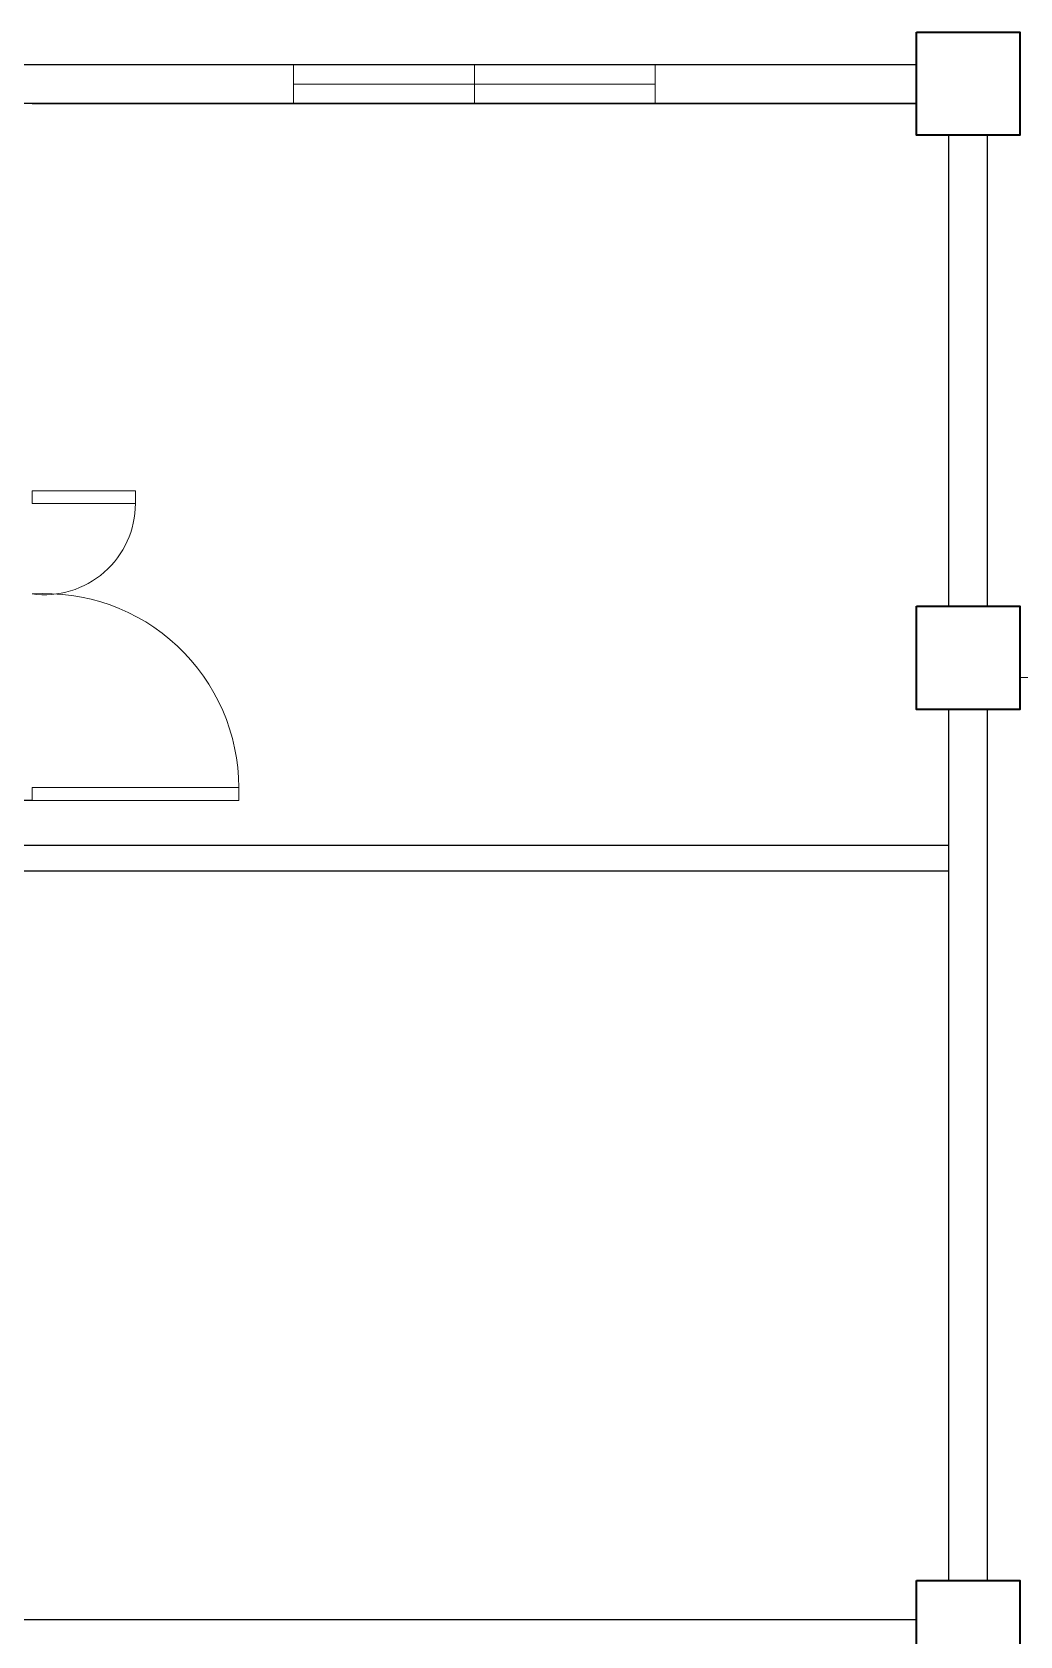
# Model space of a CAD drawing. Header units: millimetres. Extents: x 3 to 434, y 1 to 233.
# Drawn here: x 373.89 to 377.72, y 132.2 to 138.41 of the extents above; entities that cross this region are included whole.
import ezdxf

# ---------------------------------------------------------------- set-up
doc = ezdxf.new("R2010")
doc.units = ezdxf.units.MM
doc.header["$MEASUREMENT"] = 0

msp = doc.modelspace()

# ---------------------------------------------------------------- linework, layer by layer
at = {"color": 8, "linetype": 'ByBlock', "lineweight": 25}
for p, q in [((377.3181, 138.2872), (371.6931, 138.2865)), ((377.3181, 138.1373), (371.6931, 138.1373)), ((373.8931, 138.1364), (377.3181, 138.1364)), ((377.4431, 136.1894), (377.4431, 138.0135)), ((377.5931, 136.1894), (377.5931, 138.0135)), ((377.4431, 132.4144), (377.4431, 135.7894)), ((377.5931, 132.4144), (377.5931, 135.7894)), ((377.4431, 135.2623), (371.5431, 135.2623)), ((377.4431, 135.1623), (371.5431, 135.1623)), ((377.4431, 132.4144), (377.4431, 135.1623)), ((377.3181, 132.2623), (371.6931, 132.2623))]:
    msp.add_line(p, q, dxfattribs=at)
at = {"color": 8, "linetype": 'ByBlock', "lineweight": 9}
for p, q in [((376.3056, 138.2871), (374.9056, 138.2871)), ((374.9056, 138.2871), (374.9056, 138.1364)), ((375.6056, 138.1364), (375.6056, 138.2871)), ((376.3056, 138.1364), (376.3056, 138.2871)), ((376.3056, 138.2118), (374.9056, 138.2116)), ((375.6056, 138.1364), (376.3056, 138.1364)), ((377.7181, 136.0623), (377.7181, 136.0623)), ((383.3181, 135.9123), (377.7181, 135.9123)), ((377.4431, 135.2623), (377.4431, 135.7894)), ((377.5931, 133.3623), (377.5931, 134.3623)), ((377.5931, 132.4144), (377.5931, 133.2123))]:
    msp.add_line(p, q, dxfattribs=at)
at = {"color": 8, "linetype": 'Continuous', "lineweight": 25}
msp.add_line((373.8931, 135.4364), (373.7431, 135.4364), dxfattribs=at)
at = {"color": 8, "linetype": 'ByBlock', "lineweight": 35}
for points in [[(377.3181, 138.4135), (377.7181, 138.4135), (377.7181, 138.0135), (377.3181, 138.0135)], [(377.3181, 136.1894), (377.7181, 136.1894), (377.7181, 135.7894), (377.3181, 135.7894)], [(377.3181, 132.4144), (377.7181, 132.4144), (377.7181, 132.0144), (377.3181, 132.0144)]]:
    msp.add_lwpolyline(points, close=True, dxfattribs=at)
at = {"color": 8, "lineweight": 9}
msp.add_lwpolyline([(374.9056, 138.2871), (376.3056, 138.2871), (376.3056, 138.1373), (374.9056, 138.1373)], close=True, dxfattribs=at)
at = {"color": 8, "lineweight": 13, "ltscale": 0.03}
for points in [[(373.8931, 136.6364), (373.8931, 136.5864), (374.2931, 136.5864), (374.2931, 136.6364)], [(373.8931, 135.4864), (373.8931, 135.4364), (374.6931, 135.4364), (374.6931, 135.4864)]]:
    msp.add_lwpolyline(points, close=True, dxfattribs=at)
for centre, radius, start, end in [((373.94, 136.5864), 0.3531, 262.37185, 0), ((373.9415, 135.4864), 0.7516, 0, 93.69522)]:
    msp.add_arc(centre, radius, start, end, dxfattribs=at)

doc.saveas('drawing.dxf')
